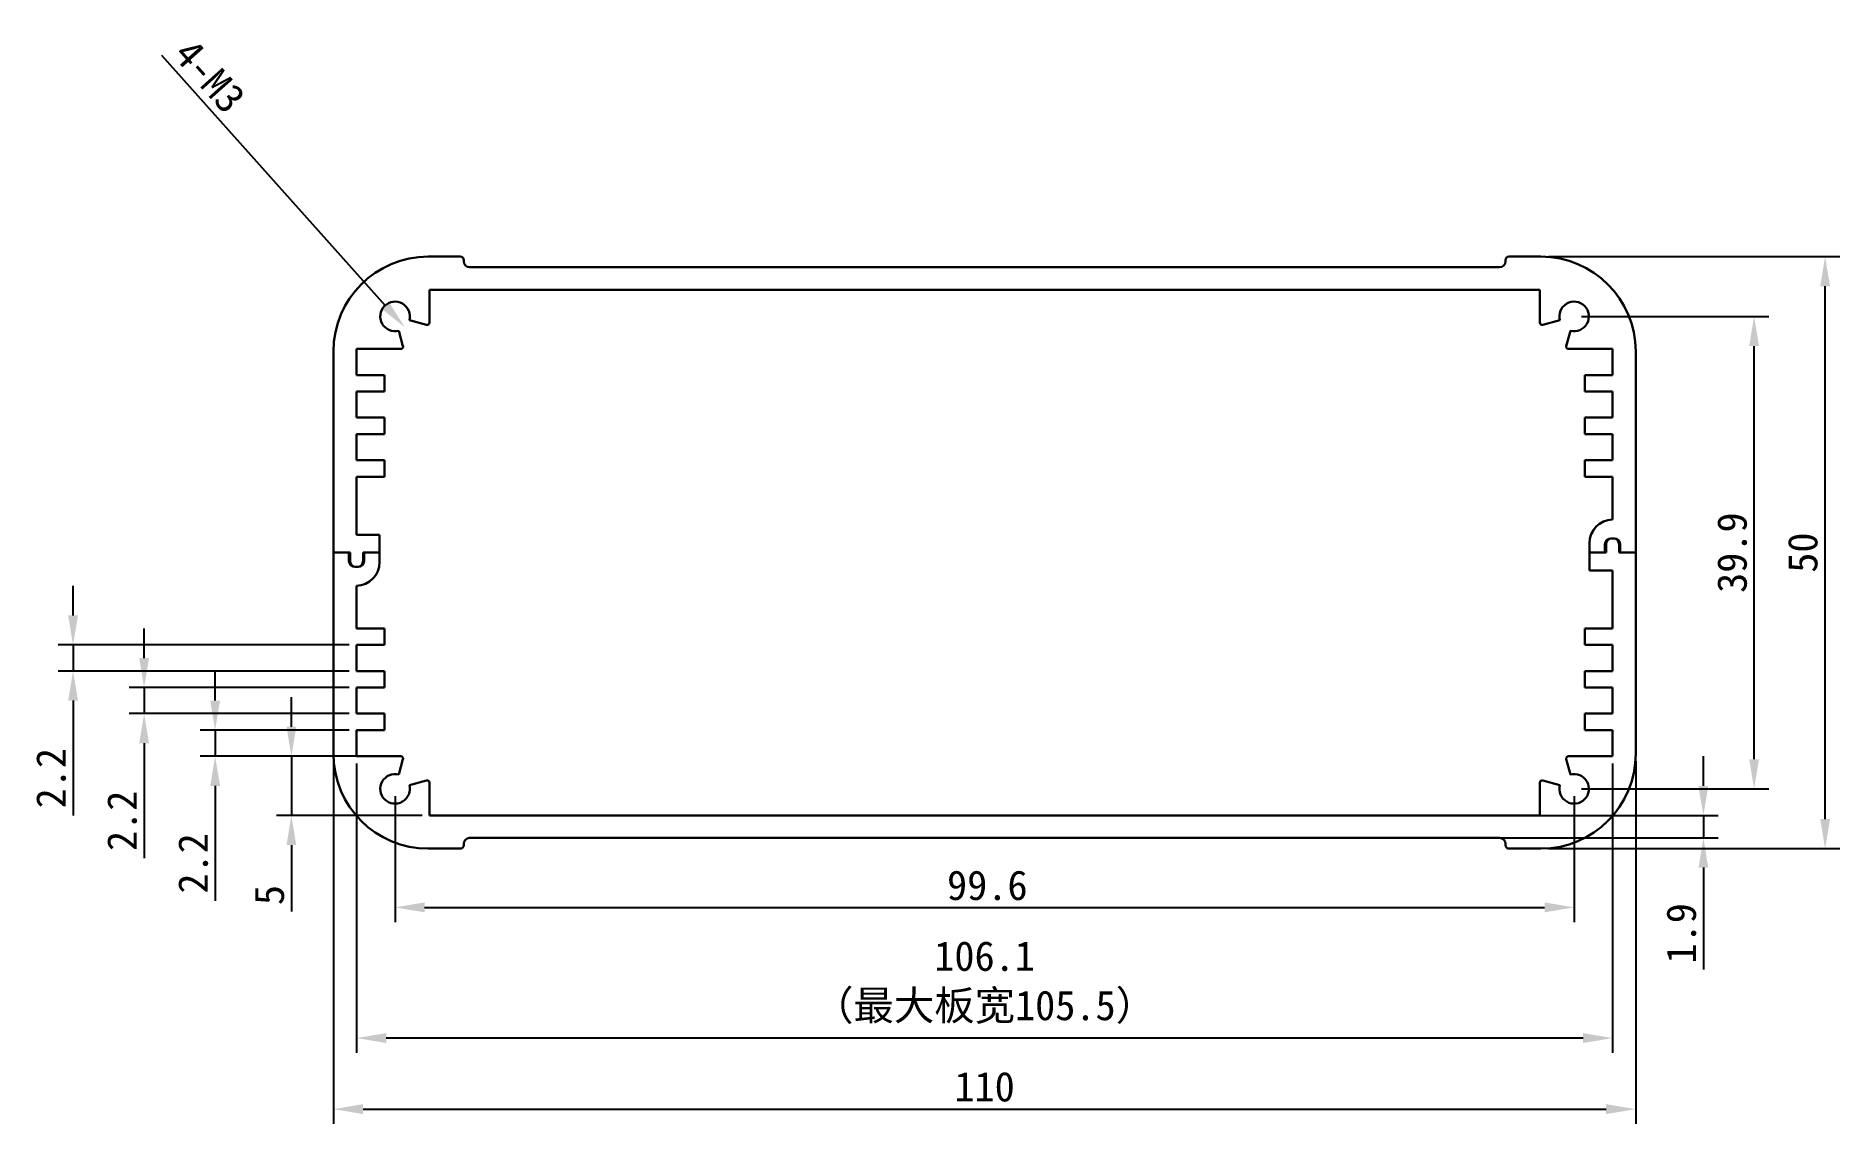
# Model space of a CAD drawing. Header units: millimetres. Extents: x 56 to 209, y 82 to 174.
import ezdxf

# ---------------------------------------------------------------- set-up
doc = ezdxf.new("R2010")
doc.units = ezdxf.units.MM
doc.header["$PDSIZE"] = -1
doc.layers.add('文字层', color=30, linetype='Continuous', lineweight=15)
doc.layers.add('细实线层', color=7, linetype='Continuous')
doc.styles.get("Standard").update_dxf_attribs({"font": 'simhei.ttf'})
doc.dimstyles.new('ISO-25', dxfattribs={"dimtxt": 2.5, "dimasz": 2.5, "dimexe": 1.25, "dimexo": 0.625, "dimtad": 1, "dimdec": 1, "dimdsep": 46, "dimtxsty": 'Standard', "dimcen": 2.5, "dimadec": 0, "dimazin": 0, "dimtfac": 1, "dimtdec": 1, "dimtmove": 0, "dimatfit": 3, "dimfxl": 1, "dimarcsym": 0})

# ---------------------------------------------------------------- blocks, each defined once
blk = doc.blocks.new('_D')
at = {"layer": 'Defpoints', "color": 0}
for p in [(86.57, 110.08), (186.17, 110.08), (186.17, 100.07)]:
    blk.add_point(p, dxfattribs=at)
at = {"layer": '细实线层', "color": 0, "lineweight": -2}
for p, q in [((86.57, 109.46), (86.57, 98.82)), ((186.17, 109.46), (186.17, 98.82)), ((89.07, 100.07), (183.67, 100.07))]:
    blk.add_line(p, q, dxfattribs=at)
at = {"layer": '细实线层', "color": 0}
for points in [[(89.07, 100.49), (89.07, 99.65), (86.57, 100.07)], [(183.67, 100.49), (183.67, 99.65), (186.17, 100.07)]]:
    blk.add_solid(points, dxfattribs=at)
at = {"layer": '细实线层', "color": 0, "insert": (136.6, 103.19), "char_height": 2.5, "attachment_point": 2}
blk.add_mtext('99.6', dxfattribs=at)
blk = doc.blocks.new('_D_1')
at = {"layer": 'Defpoints', "color": 0}
for p in [(186.17, 149.98), (201.37, 149.98), (186.17, 110.08)]:
    blk.add_point(p, dxfattribs=at)
at = {"layer": '细实线层', "color": 0, "lineweight": -2}
for p, q in [((186.8, 149.98), (202.62, 149.98)), ((201.37, 112.58), (201.37, 147.48)), ((186.8, 110.08), (202.62, 110.08))]:
    blk.add_line(p, q, dxfattribs=at)
at = {"layer": '细实线层', "color": 0}
for points in [[(200.96, 147.48), (201.79, 147.48), (201.37, 149.98)], [(200.96, 112.58), (201.79, 112.58), (201.37, 110.08)]]:
    blk.add_solid(points, dxfattribs=at)
at = {"layer": '细实线层', "color": 0, "insert": (198.25, 130.03), "char_height": 2.5, "attachment_point": 2, "rotation": 90}
blk.add_mtext('39.9', dxfattribs=at)
blk = doc.blocks.new('_D_2')
at = {"layer": 'Defpoints', "color": 0}
for p in [(81.37, 113.03), (191.37, 113.03), (191.37, 83.03)]:
    blk.add_point(p, dxfattribs=at)
at = {"layer": '细实线层', "color": 0, "lineweight": -2}
for p, q in [((81.37, 112.41), (81.37, 81.78)), ((191.37, 112.41), (191.37, 81.78)), ((83.87, 83.03), (188.87, 83.03))]:
    blk.add_line(p, q, dxfattribs=at)
at = {"layer": '细实线层', "color": 0}
for points in [[(83.87, 83.45), (83.87, 82.61), (81.37, 83.03)], [(188.87, 83.45), (188.87, 82.61), (191.37, 83.03)]]:
    blk.add_solid(points, dxfattribs=at)
at = {"layer": '细实线层', "color": 0, "insert": (136.37, 86.18), "char_height": 2.5, "attachment_point": 2}
blk.add_mtext('110', dxfattribs=at)
blk = doc.blocks.new('_D_3')
at = {"layer": 'Defpoints', "color": 0}
for p in [(83.32, 112.83), (189.42, 112.83), (83.32, 89.03)]:
    blk.add_point(p, dxfattribs=at)
at = {"layer": '文字层', "color": 0, "lineweight": -2}
for p, q in [((83.32, 112.21), (83.32, 87.78)), ((189.42, 112.21), (189.42, 87.78)), ((186.92, 89.03), (85.82, 89.03))]:
    blk.add_line(p, q, dxfattribs=at)
at = {"layer": '文字层', "color": 0}
for points in [[(85.82, 89.45), (85.82, 88.61), (83.32, 89.03)], [(186.92, 89.45), (186.92, 88.61), (189.42, 89.03)]]:
    blk.add_solid(points, dxfattribs=at)
at = {"layer": '文字层', "color": 0, "insert": (136.37, 97.21), "char_height": 2.5, "attachment_point": 2}
blk.add_mtext('106.1\\P（最大板宽105.5）', dxfattribs=at)
blk = doc.blocks.new('_D_4')
at = {"layer": 'Defpoints', "color": 0}
for p in [(183.37, 155.03), (207.37, 155.03), (183.37, 105.03)]:
    blk.add_point(p, dxfattribs=at)
at = {"layer": '细实线层', "color": 0, "lineweight": -2}
for p, q in [((184, 155.03), (208.62, 155.03)), ((207.37, 107.53), (207.37, 152.53)), ((184, 105.03), (208.62, 105.03))]:
    blk.add_line(p, q, dxfattribs=at)
at = {"layer": '细实线层', "color": 0}
for points in [[(206.96, 152.53), (207.79, 152.53), (207.37, 155.03)], [(206.96, 107.53), (207.79, 107.53), (207.37, 105.03)]]:
    blk.add_solid(points, dxfattribs=at)
at = {"layer": '细实线层', "color": 0, "insert": (204.22, 130.03), "char_height": 2.5, "attachment_point": 2, "rotation": 90}
blk.add_mtext('50', dxfattribs=at)
blk = doc.blocks.new('_D_5')
at = {"layer": 'Defpoints', "color": 0}
for p in [(85.74, 150.91), (87.41, 149.05)]:
    blk.add_point(p, dxfattribs=at)
at = {"layer": '细实线层', "color": 0, "lineweight": -2}
blk.add_line((66.84, 172.04), (85.74, 150.91), dxfattribs=at)
at = {"layer": '细实线层', "color": 0}
blk.add_solid([(86.05, 151.19), (85.43, 150.63), (87.41, 149.05)], dxfattribs=at)
at = {"layer": '细实线层', "color": 0, "insert": (69.59, 173.66), "char_height": 2.5, "attachment_point": 1, "rotation": 311.8132}
blk.add_mtext('4-M3', dxfattribs=at)
blk = doc.blocks.new('_D_6')
at = {"layer": 'Defpoints', "color": 0}
for p in [(89.47, 107.83), (92.87, 105.93), (197.09, 105.93)]:
    blk.add_point(p, dxfattribs=at)
at = {"layer": '细实线层', "color": 0, "lineweight": -2}
for p, q in [((197.09, 110.33), (197.09, 112.83)), ((90.1, 107.83), (198.34, 107.83)), ((197.09, 107.83), (197.09, 105.93)), ((93.5, 105.93), (198.34, 105.93)), ((197.09, 103.43), (197.09, 94.82))]:
    blk.add_line(p, q, dxfattribs=at)
at = {"layer": '细实线层', "color": 0}
for points in [[(196.67, 110.33), (197.5, 110.33), (197.09, 107.83)], [(196.67, 103.43), (197.5, 103.43), (197.09, 105.93)]]:
    blk.add_solid(points, dxfattribs=at)
at = {"layer": '细实线层', "color": 0, "insert": (193.96, 97.88), "char_height": 2.5, "attachment_point": 2, "rotation": 90}
blk.add_mtext('1.9', dxfattribs=at)
blk = doc.blocks.new('_D_7')
at = {"layer": 'Defpoints', "color": 0}
for p in [(87.05, 112.83), (77.81, 107.83), (89.47, 107.83)]:
    blk.add_point(p, dxfattribs=at)
at = {"layer": '细实线层', "color": 0, "lineweight": -2}
for p, q in [((77.81, 115.33), (77.81, 117.83)), ((86.42, 112.83), (76.56, 112.83)), ((77.81, 112.83), (77.81, 107.83)), ((88.85, 107.83), (76.56, 107.83)), ((77.81, 105.33), (77.81, 99.71))]:
    blk.add_line(p, q, dxfattribs=at)
at = {"layer": '细实线层', "color": 0}
for points in [[(77.4, 115.33), (78.23, 115.33), (77.81, 112.83)], [(77.4, 105.33), (78.23, 105.33), (77.81, 107.83)]]:
    blk.add_solid(points, dxfattribs=at)
at = {"layer": '细实线层', "color": 0, "insert": (74.69, 101.11), "char_height": 2.5, "attachment_point": 2, "rotation": 90}
blk.add_mtext('5', dxfattribs=at)
blk = doc.blocks.new('_D_8')
at = {"layer": 'Defpoints', "color": 0}
for p in [(71.37, 115.03), (83.32, 115.03), (83.32, 112.83)]:
    blk.add_point(p, dxfattribs=at)
at = {"layer": '细实线层', "color": 0, "lineweight": -2}
for p, q in [((71.37, 117.53), (71.37, 120.03)), ((82.7, 115.03), (70.12, 115.03)), ((71.37, 115.03), (71.37, 112.83)), ((82.7, 112.83), (70.12, 112.83)), ((71.37, 110.33), (71.37, 100.62))]:
    blk.add_line(p, q, dxfattribs=at)
at = {"layer": '细实线层', "color": 0}
for points in [[(70.96, 117.53), (71.79, 117.53), (71.37, 115.03)], [(70.96, 110.33), (71.79, 110.33), (71.37, 112.83)]]:
    blk.add_solid(points, dxfattribs=at)
at = {"layer": '细实线层', "color": 0, "insert": (68.25, 103.78), "char_height": 2.5, "attachment_point": 2, "rotation": 90}
blk.add_mtext('2.2', dxfattribs=at)
blk = doc.blocks.new('_D_9')
at = {"layer": 'Defpoints', "color": 0}
for p in [(65.37, 118.63), (83.32, 118.63), (83.32, 116.43)]:
    blk.add_point(p, dxfattribs=at)
at = {"layer": '细实线层', "color": 0, "lineweight": -2}
for p, q in [((65.37, 121.13), (65.37, 123.63)), ((82.7, 118.63), (64.12, 118.63)), ((65.37, 118.63), (65.37, 116.43)), ((82.7, 116.43), (64.12, 116.43)), ((65.37, 113.93), (65.37, 104.22))]:
    blk.add_line(p, q, dxfattribs=at)
at = {"layer": '细实线层', "color": 0}
for points in [[(64.96, 121.13), (65.79, 121.13), (65.37, 118.63)], [(64.96, 113.93), (65.79, 113.93), (65.37, 116.43)]]:
    blk.add_solid(points, dxfattribs=at)
at = {"layer": '细实线层', "color": 0, "insert": (62.25, 107.38), "char_height": 2.5, "attachment_point": 2, "rotation": 90}
blk.add_mtext('2.2', dxfattribs=at)
blk = doc.blocks.new('_D_10')
at = {"layer": 'Defpoints', "color": 0}
for p in [(59.37, 122.23), (83.32, 122.23), (83.32, 120.03)]:
    blk.add_point(p, dxfattribs=at)
at = {"layer": '细实线层', "color": 0, "lineweight": -2}
for p, q in [((59.37, 124.73), (59.37, 127.23)), ((82.7, 122.23), (58.12, 122.23)), ((59.37, 122.23), (59.37, 120.03)), ((82.7, 120.03), (58.12, 120.03)), ((59.37, 117.53), (59.37, 107.82))]:
    blk.add_line(p, q, dxfattribs=at)
at = {"layer": '细实线层', "color": 0}
for points in [[(58.96, 124.73), (59.79, 124.73), (59.37, 122.23)], [(58.96, 117.53), (59.79, 117.53), (59.37, 120.03)]]:
    blk.add_solid(points, dxfattribs=at)
at = {"layer": '细实线层', "color": 0, "insert": (56.25, 110.98), "char_height": 2.5, "attachment_point": 2, "rotation": 90}
blk.add_mtext('2.2', dxfattribs=at)

msp = doc.modelspace()

# ---------------------------------------------------------------- linework, layer by layer
at = {"color": 7, "linetype": 'Continuous', "lineweight": 30}
for p, q in [((89.37, 155.03), (92.07, 155.03)), ((92.37, 154.63), (92.37, 154.73)), ((179.87, 154.13), (92.87, 154.13)), ((180.37, 154.73), (180.37, 154.63)), ((180.67, 155.03), (183.37, 155.03)), ((89.47, 149.46), (89.47, 152.23)), ((89.47, 152.23), (183.27, 152.23)), ((183.27, 152.23), (183.27, 149.46)), ((87.78, 149.66), (89.22, 149.27)), ((183.52, 149.27), (184.96, 149.66)), ((87.24, 147.48), (86.9, 148.77)), ((185.85, 148.77), (185.5, 147.48)), ((81.37, 130.03), (81.37, 147.03)), ((83.32, 147.23), (87.05, 147.23)), ((83.32, 145.03), (83.32, 147.23)), ((185.7, 147.23), (189.42, 147.23)), ((189.42, 147.23), (189.42, 145.03)), ((191.37, 147.03), (191.37, 130.03)), ((85.67, 145.03), (83.32, 145.03)), ((85.67, 143.63), (85.67, 145.03)), ((187.07, 145.03), (187.07, 143.63)), ((189.42, 145.03), (187.07, 145.03)), ((83.32, 143.63), (85.67, 143.63)), ((83.32, 141.43), (83.32, 143.63)), ((187.07, 143.63), (189.42, 143.63)), ((189.42, 143.63), (189.42, 141.43)), ((85.67, 141.43), (83.32, 141.43)), ((85.67, 140.03), (85.67, 141.43)), ((189.42, 141.43), (187.07, 141.43)), ((187.07, 141.43), (187.07, 140.03)), ((83.32, 140.03), (85.67, 140.03)), ((83.32, 137.83), (83.32, 140.03)), ((187.07, 140.03), (189.42, 140.03)), ((189.42, 140.03), (189.42, 137.83)), ((85.67, 137.83), (83.32, 137.83)), ((85.67, 136.43), (85.67, 137.83)), ((189.42, 137.83), (187.07, 137.83)), ((187.07, 137.83), (187.07, 136.43)), ((83.32, 136.43), (85.67, 136.43)), ((83.32, 131.53), (83.32, 136.43)), ((187.07, 136.43), (189.42, 136.43)), ((189.42, 136.43), (189.42, 132.83)), ((85.27, 131.53), (83.32, 131.53)), ((85.27, 130.03), (85.27, 131.53)), ((189.27, 131.23), (189.57, 131.23)), ((189.37, 131.23), (189.47, 131.23)), ((81.37, 113.03), (81.37, 130.03)), ((81.37, 130.03), (82.67, 130.03)), ((82.77, 130.03), (81.37, 130.03)), ((82.67, 129.33), (82.67, 130.03)), ((82.77, 129.33), (82.77, 130.03)), ((85.27, 130.03), (83.87, 130.03)), ((83.87, 130.03), (83.87, 129.33)), ((83.97, 130.03), (83.97, 129.33)), ((83.97, 130.03), (85.27, 130.03)), ((85.27, 129.23), (85.27, 130.03)), ((187.47, 130.83), (187.47, 130.03)), ((187.47, 130.03), (187.47, 128.53)), ((187.47, 130.03), (188.87, 130.03)), ((188.77, 130.03), (187.47, 130.03)), ((188.77, 130.03), (188.77, 130.73)), ((188.87, 130.03), (188.87, 130.73)), ((189.97, 130.73), (189.97, 130.03)), ((189.97, 130.03), (191.37, 130.03)), ((190.07, 130.73), (190.07, 130.03)), ((191.37, 130.03), (190.07, 130.03)), ((191.37, 130.03), (191.37, 113.03)), ((83.47, 128.83), (83.17, 128.83)), ((83.37, 128.83), (83.27, 128.83)), ((187.47, 128.53), (189.42, 128.53)), ((189.42, 128.53), (189.42, 123.63)), ((83.32, 123.63), (83.32, 127.23)), ((85.67, 123.63), (83.32, 123.63)), ((85.67, 122.23), (85.67, 123.63)), ((189.42, 123.63), (187.07, 123.63)), ((187.07, 123.63), (187.07, 122.23)), ((83.32, 122.23), (85.67, 122.23)), ((83.32, 120.03), (83.32, 122.23)), ((187.07, 122.23), (189.42, 122.23)), ((189.42, 122.23), (189.42, 120.03)), ((85.67, 120.03), (83.32, 120.03)), ((85.67, 118.63), (85.67, 120.03)), ((189.42, 120.03), (187.07, 120.03)), ((187.07, 120.03), (187.07, 118.63)), ((83.32, 118.63), (85.67, 118.63)), ((83.32, 116.43), (83.32, 118.63)), ((187.07, 118.63), (189.42, 118.63)), ((189.42, 118.63), (189.42, 116.43)), ((85.67, 116.43), (83.32, 116.43)), ((85.67, 115.03), (85.67, 116.43)), ((189.42, 116.43), (187.07, 116.43)), ((187.07, 116.43), (187.07, 115.03)), ((83.32, 115.03), (85.67, 115.03)), ((83.32, 112.83), (83.32, 115.03)), ((187.07, 115.03), (189.42, 115.03)), ((189.42, 115.03), (189.42, 112.83)), ((87.05, 112.83), (83.32, 112.83)), ((189.42, 112.83), (185.7, 112.83)), ((86.9, 111.29), (87.24, 112.58)), ((185.5, 112.58), (185.85, 111.29)), ((89.22, 110.79), (87.78, 110.4)), ((89.47, 107.83), (89.47, 110.6)), ((183.27, 110.6), (183.27, 107.83)), ((184.96, 110.4), (183.52, 110.79)), ((183.27, 107.83), (89.47, 107.83)), ((92.37, 105.33), (92.37, 105.43)), ((92.87, 105.93), (179.87, 105.93)), ((180.37, 105.43), (180.37, 105.33)), ((92.07, 105.03), (89.37, 105.03)), ((183.37, 105.03), (180.67, 105.03))]:
    msp.add_line(p, q, dxfattribs=at)
for centre, radius, start, end in [((89.37, 147.03), 8, 90, 180), ((92.07, 154.73), 0.3, 0, 90), ((92.87, 154.63), 0.5, 180, 270), ((179.87, 154.63), 0.5, 270, 0), ((180.67, 154.73), 0.3, 90, 180), ((183.37, 147.03), 8, 0, 90), ((86.57, 149.98), 1.25, 345, 285), ((186.17, 149.98), 1.25, 255, 195), ((89.27, 149.46), 0.2, 255, 0), ((183.47, 149.46), 0.2, 180, 285), ((87.05, 147.43), 0.2, 270, 15), ((185.7, 147.43), 0.2, 165, 270), ((189.47, 130.83), 2, 91.4325, 180), ((189.27, 130.73), 0.5, 90, 180), ((189.37, 130.73), 0.5, 90, 180), ((189.47, 130.73), 0.5, 0, 90), ((189.57, 130.73), 0.5, 0, 90), ((83.17, 129.33), 0.5, 180, 270), ((83.27, 129.33), 0.5, 180, 270), ((83.27, 129.23), 2, 271.4325, 0), ((83.37, 129.33), 0.5, 270, 0), ((83.47, 129.33), 0.5, 270, 0), ((89.37, 113.03), 8, 180, 270), ((87.05, 112.63), 0.2, 345, 90), ((183.37, 113.03), 8, 270, 0), ((185.7, 112.63), 0.2, 90, 195), ((86.57, 110.08), 1.25, 75, 15), ((186.17, 110.08), 1.25, 165, 105), ((89.27, 110.6), 0.2, 0, 105), ((183.47, 110.6), 0.2, 75, 180), ((92.07, 105.33), 0.3, 270, 0), ((92.87, 105.43), 0.5, 90, 180), ((179.87, 105.43), 0.5, 0, 90), ((180.67, 105.33), 0.3, 180, 270)]:
    msp.add_arc(centre, radius, start, end, dxfattribs=at)

# ---------------------------------------------------------------- dimensions: what is measured, and where the dimension line sits
at = {"layer": '文字层'}
dim = msp.add_linear_dim(base=(83.32, 89.03), p1=(189.42, 112.83), p2=(83.32, 112.83), text='<>\\P（最大板宽105.5）', dimstyle='ISO-25', dxfattribs=at)
dim.commit()
dim.dimension.update_dxf_attribs({"geometry": '_D_3', "text_midpoint": (136.37, 89.03), "dimtype": 160})
at = {"layer": '细实线层'}
dim = msp.add_diameter_dim_2p(p1=(85.74, 150.91), p2=(87.41, 149.05), text='4-M3', dimstyle='ISO-25', dxfattribs=at)
dim.commit()
dim.dimension.update_dxf_attribs({"geometry": '_D_5', "text_midpoint": (69.58, 168.98), "dimtype": 163})
for base, p1, p2, picture, middle in [((207.37, 155.03), (183.37, 105.03), (183.37, 155.03), '_D_4', (207.37, 130.03)), ((201.37, 149.98), (186.17, 110.08), (186.17, 149.98), '_D_1', (201.37, 130.03)), ((59.37, 122.23), (83.32, 120.03), (83.32, 122.23), '_D_10', (59.37, 110.98)), ((65.37, 118.63), (83.32, 116.43), (83.32, 118.63), '_D_9', (65.37, 107.38)), ((71.37, 115.03), (83.32, 112.83), (83.32, 115.03), '_D_8', (71.37, 103.78)), ((77.81, 107.83), (87.05, 112.83), (89.47, 107.83), '_D_7', (77.81, 101.11)), ((197.09, 105.93), (89.47, 107.83), (92.87, 105.93), '_D_6', (197.09, 97.88))]:
    dim = msp.add_linear_dim(base=base, p1=p1, p2=p2, angle=90, dimstyle='ISO-25', dxfattribs=at)
    dim.commit()
    dim.dimension.update_dxf_attribs({"geometry": picture, "text_midpoint": middle, "dimtype": 160})
for base, p1, p2, picture, middle in [((191.37, 83.03), (81.37, 113.03), (191.37, 113.03), '_D_2', (136.37, 83.03)), ((186.17, 100.07), (86.57, 110.08), (186.17, 110.08), '_D', (136.6, 100.07))]:
    dim = msp.add_linear_dim(base=base, p1=p1, p2=p2, dimstyle='ISO-25', dxfattribs=at)
    dim.commit()
    dim.dimension.update_dxf_attribs({"geometry": picture, "text_midpoint": middle, "dimtype": 160})

doc.saveas('drawing.dxf')
